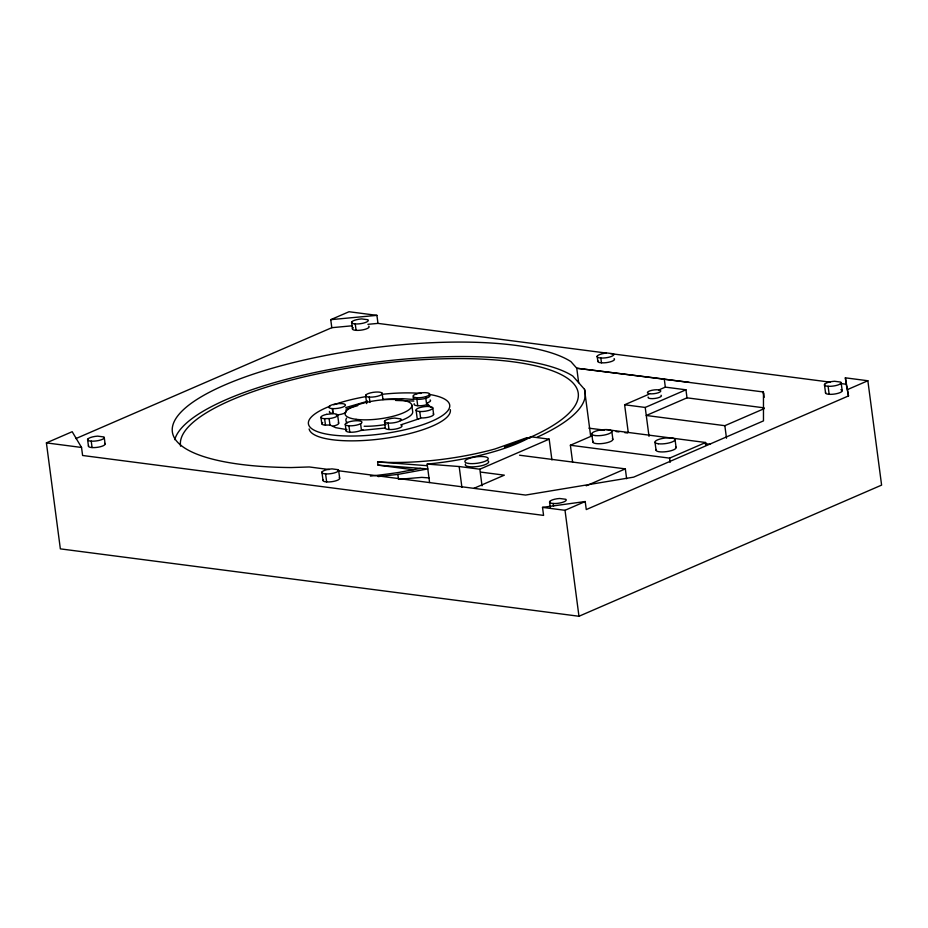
<?xml version="1.0" encoding="UTF-8"?>
<svg xmlns="http://www.w3.org/2000/svg" width="928" height="928" viewBox="0 0 928 928"><rect width="100%" height="100%" fill="white"/><g stroke="black" fill="none" stroke-linecap="round" stroke-linejoin="round"><path stroke-width="1.39" d="M88.578 445.568L88.415 446.206A8.422 2.32 -7.5 0 0 91.176 447.482L92.974 447.609A8.422 2.32 -7.5 0 0 102.196 446.182A8.422 2.32 -7.5 0 0 104.702 443.375M323.153 479.927L322.979 480.553A8.422 2.32 -7.5 0 0 325.74 481.829L327.538 481.957A8.422 2.32 -7.5 0 0 336.76 480.53A8.422 2.32 -7.5 0 0 339.277 477.723M384.505 421.579L385.317 428.144A8.422 2.32 -7.5 0 0 388.078 429.42L389.876 429.548A8.422 2.32 -7.5 0 0 399.098 428.121A8.422 2.32 -7.5 0 0 401.604 425.314M597.968 360.83L597.806 361.456A8.422 2.32 -7.5 0 0 600.567 362.732L602.365 362.86A8.422 2.32 -7.5 0 0 611.587 361.433A8.422 2.32 -7.5 0 0 614.092 358.626M825.665 392.3L825.491 392.938A8.422 2.32 -7.5 0 0 828.263 394.214L830.061 394.342A8.422 2.32 -7.5 0 0 839.283 392.915A8.422 2.32 -7.5 0 0 841.789 390.108L840.872 389.679M332.874 413.505L332.456 408.575L333.048 413.389L332.154 413.32A8.422 2.32 -7.5 0 1 329.556 411.417M385.352 428.005L360.679 430.511A8.422 2.32 -7.5 0 1 350.68 432.251L348.882 432.123A8.422 2.32 -7.5 0 1 346.283 430.221L346.921 429.641L335.658 427.657L329.962 425.012L324.568 425.094A8.422 2.32 -7.5 0 1 322.7 422.518M433.225 413.726A8.422 2.32 -7.5 0 1 430.72 416.533A8.422 2.32 -7.5 0 1 421.498 417.96L400.699 424.885M46.4 442.888L72.187 431.706L81.536 447.458L82.604 455.486L543.576 515.4L542.509 507.372L585.208 501.538L586.276 509.565L848.505 395.92L845.362 377.824L867.854 380.747L881.6 485.112L578.968 616.262L60.355 548.866L46.4 442.888L81.536 447.458M75.899 438.584L331.806 327.688L330.751 319.661L349.032 311.738L376.919 315.358L377.974 323.385L606.344 353.069M664.077 379.181L763.466 391.987L763.477 420.883L633.65 477.143L525.596 495.065L337.862 470.67M628.233 432.297L624.614 404.77L648.254 394.528M658.764 389.969L665.341 387.127L685.943 389.795L686.998 397.834L646.271 415.477L724.849 425.685L764.266 408.61M429.594 482.537L427.17 464.093L459.174 466.529L479.834 469.208L549.179 439.153L551.916 459.963M624.614 404.77L645.215 407.45L685.943 389.795M572.622 462.202L570.384 445.243L592.284 435.754M473.953 488.325L504.333 475.159L480.634 472.085M586.241 485.808L625.333 468.872L626.632 478.744M570.384 445.243L669.575 458.13L705.64 442.505L706.011 445.359M542.509 507.372L565.013 510.296L585.208 501.538M847.658 389.505L867.854 380.747M504.414 447.041L520.562 440.858M521.907 440.348L532.985 436.102A200.599 55.297 -7.5 0 0 441.972 358.823A200.599 55.297 -7.5 0 0 180.6 446.217M345.738 407.566L366.618 401.522A8.422 2.32 -7.5 0 1 367.349 400.85M345.947 409.167L357.79 405.606M326.691 414.34L324.742 414.839A8.422 2.32 -7.5 0 0 323.721 418.667L329.753 418.528A8.422 2.32 -7.5 0 0 337.49 415.732A8.422 2.32 -7.5 0 0 333.094 413.702L326.714 414.34M428.55 405.582L426.671 404.712L424.989 405.142A8.422 2.32 -7.5 0 1 418.609 405.768L416.811 405.652A8.422 2.32 -7.5 0 1 414.224 403.738M420.593 468.373L398.53 472.48A200.599 55.297 -7.5 0 1 370.388 476.099M378.114 476.586L397.868 474.417L427.808 468.918L378.021 465.137L377.603 461.924A113.552 31.297 -7.5 0 0 495.03 448.955L526.57 437.796L530.027 438.248M382.742 399.318L402.543 398.669L413.691 399.458M330.751 319.661L376.919 315.358M331.806 327.688L352.002 325.809M367.871 324.324L377.974 323.385M395.664 400.444L413.911 401.058M377.603 461.924L427.379 465.705M428.991 477.92L421.788 477.375L398.518 479.347L397.868 474.417M588.886 428.179L604.662 430.14M616.146 431.566L619.011 431.914M624.753 432.634L627.618 432.982M689.156 382.324L576.764 368.242L570.917 361.607A207.234 57.118 -7.5 0 0 238.74 379.32A207.234 57.118 -7.5 0 0 291.137 467.561L309.302 466.958L329.289 469.556M610.659 353.626L830.409 382.185M840.466 383.496L846.208 384.238L848.505 395.92M686.998 397.834L764.15 407.856M606.448 429.618L705.64 442.505M704.735 443.596L710.454 444.338M549.179 439.153L530.967 436.786A110.409 30.427 -7.5 0 1 427.17 464.093M519.564 455.219L625.333 468.872M378.021 465.137L413.308 469.73M590.649 436.009L584.501 389.308L572.82 376.06A207.234 57.118 -7.5 0 0 351.851 365.62A207.234 57.118 -7.5 0 0 174.754 439.675M430.824 407.392L426.752 403.03A8.422 2.32 -7.5 0 0 430.128 399.933M763.036 391.929L763.466 394.11M845.362 377.824L846.208 384.238M841.128 382.626L842.183 390.653M828.101 386.245L829.156 394.284M824.47 384.772L825.537 392.799M763.64 393.321L764.162 397.335M724.849 425.685L726.496 438.213M675.039 439.489L676.094 447.516M665.341 387.127L664.274 379.088L576.764 368.242L578.666 382.684M669.575 458.13L670.132 462.376M655.006 442.227L656.061 450.254M645.215 407.45L649.02 436.357M611.807 431.276L612.863 439.304M600.834 357.988L601.46 362.802M597.203 356.503L597.841 361.317M591.774 434.002L592.83 442.03M565.013 510.296L578.968 616.262M553.204 503.463L553.564 506.143M549.585 501.99L550.281 507.338M479.834 469.208L482.026 485.854M459.174 466.529L461.912 487.328M432.773 407.856L433.62 414.282M425.616 396.685L426.671 404.712M419.746 411.475L420.593 417.902M416.66 397.683L417.716 405.71M416.092 410.13L417.148 418.157A8.422 2.32 -7.5 0 0 418.482 419.154M411.823 405.084L412.67 411.51A33.698 9.292 -7.5 0 1 400.362 420.778M388.136 423.064L388.983 429.478M382.139 393.217L382.986 399.643M369.274 397.068L369.97 402.416M365.644 395.583L366.699 403.622M355.238 323.895L356.085 330.322M351.619 322.422L352.454 328.848M360.586 423.69L361.433 430.116M348.928 425.766L349.775 432.193M345.274 424.421L346.121 430.847M337.653 415.106L338.708 423.133M338.616 470.241L339.671 478.28M329.127 418.598L329.962 425.012M324.626 418.725L325.473 425.152M320.96 417.391L321.807 423.806M325.589 473.872L326.644 481.899M321.958 472.387L323.014 480.414M104.249 437.494L105.096 443.92M91.222 441.125L92.069 447.54M87.603 439.64L88.45 446.066M584.501 389.308A207.234 57.118 -7.5 0 1 537.358 437.088M429.27 394.423A71.259 19.639 -7.5 0 1 428.632 422.553A71.259 19.639 -7.5 0 1 328.442 434.432A71.259 19.639 -7.5 0 1 329.962 406.186M333.732 404.782A71.259 19.639 -7.5 0 1 365.4 396.697M382.382 394.284A71.259 19.639 -7.5 0 1 421.103 393.437M362.616 429.618A8.422 2.32 -7.5 0 1 363.022 430.174M338.314 422.588A8.422 2.32 -7.5 0 1 332.955 426.184M346.121 411.997A8.422 2.32 -7.5 0 1 336.214 415.013M345.889 410.814A8.422 2.32 -7.5 0 1 346.295 411.371M429.502 395.108A8.422 2.32 -7.5 0 1 426.114 398.216L424.142 398.715A8.422 2.32 -7.5 0 1 417.762 399.353L415.964 399.226A8.422 2.32 -7.5 0 1 413.378 397.312M450.3 409.642A71.259 19.639 -7.5 0 1 383.508 438.584A71.259 19.639 -7.5 0 1 309.117 428.922M386.048 424.409A33.698 9.292 -7.5 0 1 364.147 426.254M347.513 422.832A33.698 9.292 -7.5 0 1 346.585 418.11M368.718 326.146A8.422 2.32 -7.5 0 1 366.2 328.953A8.422 2.32 -7.5 0 1 356.99 330.38L355.18 330.264A8.422 2.32 -7.5 0 1 352.42 328.976L352.594 328.35A8.422 2.32 -7.5 0 1 353.313 327.688M488.047 460.88A11.797 3.248 -7.5 0 1 477.804 466.459A11.797 3.248 -7.5 0 1 465.496 464.058M612.376 438.642A10.104 2.784 -7.5 0 1 603.386 443.41A10.104 2.784 -7.5 0 1 593.038 441.276M675.619 446.855A10.104 2.784 -7.5 0 1 666.617 451.623A10.104 2.784 -7.5 0 1 656.27 449.5M661.084 395.258A6.74 1.856 -7.5 0 1 655.087 398.437A6.74 1.856 -7.5 0 1 648.185 397.022M87.731 439.153L87.568 439.779A8.422 2.32 -7.5 0 0 90.329 441.055L92.127 441.183A8.422 2.32 -7.5 0 0 101.349 439.756A8.422 2.32 -7.5 0 0 103.855 436.949L97.637 436.137A8.422 2.32 -7.5 0 0 87.731 439.153M351.747 321.923L351.573 322.55A8.422 2.32 -7.5 0 0 354.345 323.837L356.143 323.965A8.422 2.32 -7.5 0 0 365.365 322.538A8.422 2.32 -7.5 0 0 367.871 319.719L361.653 318.919A8.422 2.32 -7.5 0 0 351.747 321.923M322.097 471.9L321.923 472.526A8.422 2.32 -7.5 0 0 324.684 473.802L326.482 473.93A8.422 2.32 -7.5 0 0 335.704 472.503A8.422 2.32 -7.5 0 0 338.21 469.696L331.992 468.884A8.422 2.32 -7.5 0 0 322.097 471.9M365.783 395.096L365.609 395.722A8.422 2.32 -7.5 0 0 368.37 396.998L370.168 397.126A8.422 2.32 -7.5 0 0 382.301 393.449L381.895 392.892A8.422 2.32 -7.5 0 0 377.742 392.034L375.678 392.08A8.422 2.32 -7.5 0 0 365.783 395.096M384.644 421.092L384.47 421.718A8.422 2.32 -7.5 0 0 387.231 422.994L389.029 423.122A8.422 2.32 -7.5 0 0 398.251 421.695A8.422 2.32 -7.5 0 0 400.757 418.888L394.539 418.076A8.422 2.32 -7.5 0 0 384.644 421.092M549.712 501.491L549.538 502.118A8.422 2.32 -7.5 0 0 552.311 503.405L554.109 503.533A8.422 2.32 -7.5 0 0 563.331 502.094A8.422 2.32 -7.5 0 0 565.836 499.287L559.619 498.487A8.422 2.32 -7.5 0 0 549.712 501.491M597.33 356.004L597.168 356.642A8.422 2.32 -7.5 0 0 599.929 357.918L601.727 358.046A8.422 2.32 -7.5 0 0 610.949 356.619A8.422 2.32 -7.5 0 0 613.454 353.812L607.237 353A8.422 2.32 -7.5 0 0 597.33 356.004M824.609 384.273L824.435 384.911A8.422 2.32 -7.5 0 0 827.196 386.187L829.006 386.315A8.422 2.32 -7.5 0 0 838.216 384.888A8.422 2.32 -7.5 0 0 840.733 382.081L834.516 381.269A8.422 2.32 -7.5 0 0 824.609 384.273M346.167 423.133L345.436 423.794A8.422 2.32 -7.5 0 0 348.035 425.708L349.833 425.824A8.422 2.32 -7.5 0 0 359.832 424.096L361.073 423.435A8.422 2.32 -7.5 0 0 357.396 420.732L355.343 420.778A8.422 2.32 -7.5 0 0 346.167 423.133M416.776 393.797L415.118 394.388A8.422 2.32 -7.5 0 0 415.756 397.613L417.554 397.741A8.422 2.32 -7.5 0 0 423.934 397.114L425.906 396.604A8.422 2.32 -7.5 0 0 425.128 392.648L423.064 392.695A8.422 2.32 -7.5 0 0 416.776 393.797M340.878 403.541L338.824 403.587A8.422 2.32 -7.5 0 0 329.649 405.93A8.422 2.32 -7.5 0 0 331.516 408.506L333.314 408.633A8.422 2.32 -7.5 0 0 343.998 406.568A8.422 2.32 -7.5 0 0 342.687 403.668L340.878 403.541M428.214 406.452L426.161 406.499A8.422 2.32 -7.5 0 0 416.985 408.842A8.422 2.32 -7.5 0 0 418.853 411.417L420.651 411.545A8.422 2.32 -7.5 0 0 431.88 409.144A8.422 2.32 -7.5 0 0 428.214 406.452M356.108 419.317A33.698 9.292 -7.5 0 0 411.15 407.601A33.698 9.292 -7.5 0 0 368.068 401.998A33.698 9.292 -7.5 0 0 356.108 419.317M468.884 463.478A11.797 3.248 -7.5 0 0 488.047 459.302A11.797 3.248 -7.5 0 0 472.746 457.446A11.797 3.248 -7.5 0 0 468.884 463.478M649.635 393.739A6.74 1.856 -7.5 0 0 660.643 391.396A6.74 1.856 -7.5 0 0 652.024 390.27A6.74 1.856 -7.5 0 0 649.635 393.739M595.092 435.545A10.104 2.784 -7.5 0 0 611.598 432.03A10.104 2.784 -7.5 0 0 598.676 430.348A10.104 2.784 -7.5 0 0 595.092 435.545M658.323 443.758A10.104 2.784 -7.5 0 0 674.842 440.243A10.104 2.784 -7.5 0 0 661.908 438.561A10.104 2.784 -7.5 0 0 658.323 443.758"/></g></svg>
